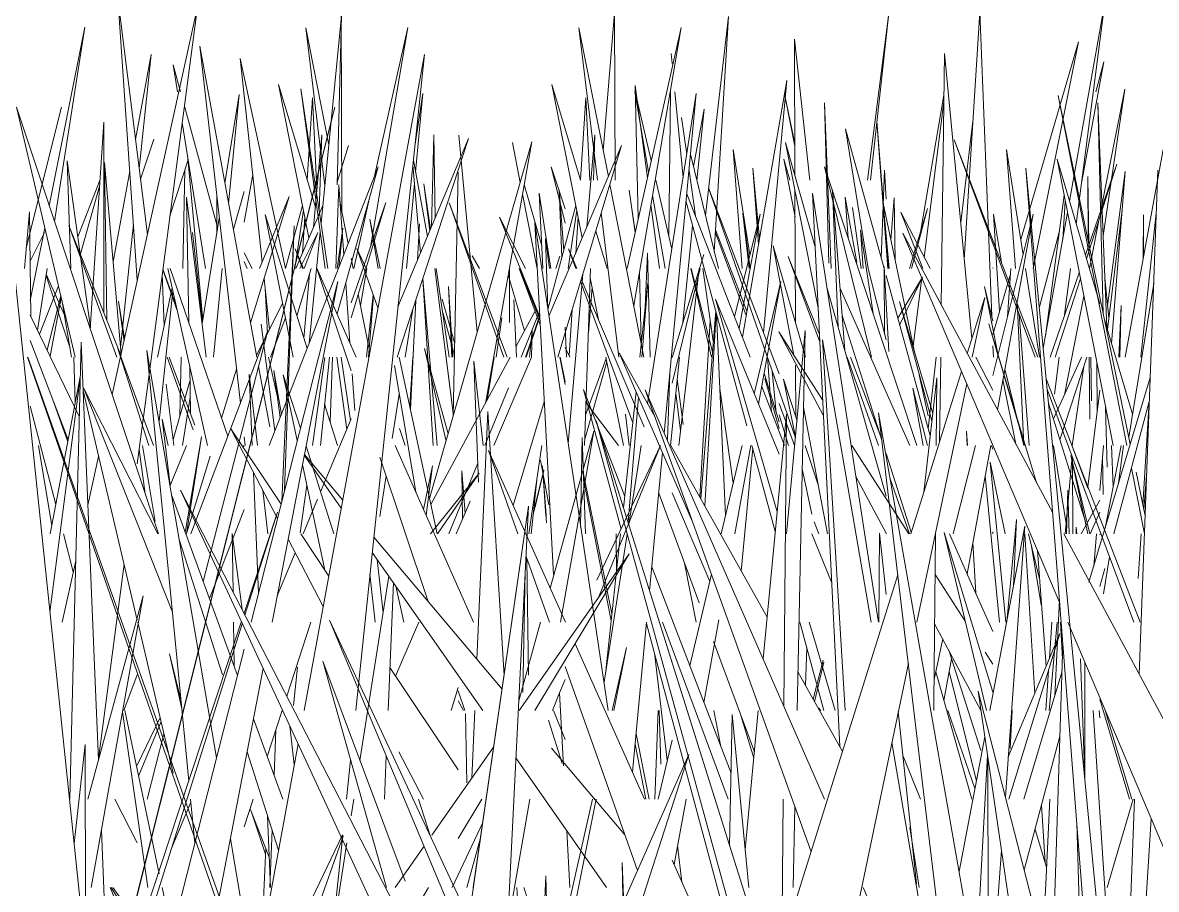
# Model space of a CAD drawing. Header units: millimetres. Extents: x -9575 to 27274, y -4387 to 11354.
# Drawn here: x -6871.56 to -6836.18, y 3088.56 to 3115.61 of the extents above; entities that cross this region are included whole.
import ezdxf

# ---------------------------------------------------------------- set-up
doc = ezdxf.new("R2010")
doc.units = ezdxf.units.MM
doc.layers.add('G-IMPT', color=8, linetype='Continuous', lineweight=9)

# ---------------------------------------------------------------- blocks, each defined once
blk = doc.blocks.new('Grass Array - 25_dwg-439225-North')
at = {"layer": 'G-IMPT'}
for p, q in [((-6867.983, 3107.567), (-6868.596, 3116.393)), ((-6867.666, 3108.995), (-6868.596, 3116.393)), ((-6842.169, 3108.214), (-6841.689, 3115.928)), ((-6841.311, 3106.442), (-6841.689, 3115.928)), ((-6862.247, 3109.345), (-6861.608, 3115.818)), ((-6861.743, 3110.54), (-6861.608, 3115.818)), ((-6850.249, 3109.591), (-6849.534, 3115.8)), ((-6849.972, 3108.455), (-6849.534, 3115.8)), ((-6845.193, 3110.69), (-6844.527, 3115.907)), ((-6845.1, 3110.69), (-6844.527, 3115.907)), ((-6870.732, 3109.894), (-6869.623, 3115.463)), ((-6870.567, 3109.399), (-6869.623, 3115.463)), ((-6847.457, 3110.844), (-6847.473, 3115.093)), ((-6846.99, 3110.69), (-6847.473, 3115.093)), ((-6840.408, 3108.838), (-6838.607, 3115.003)), ((-6840.024, 3107.931), (-6838.607, 3115.003)), ((-6866.73, 3113.449), (-6866.863, 3114.291)), ((-6866.634, 3113.449), (-6866.863, 3114.291)), ((-6849.092, 3105.793), (-6847.705, 3113.798)), ((-6848.438, 3105.925), (-6847.705, 3113.798)), ((-6862.036, 3107.931), (-6862.874, 3113.544)), ((-6862.12, 3107.931), (-6862.874, 3113.544)), ((-6852.022, 3110.936), (-6852.453, 3113.449)), ((-6852.346, 3109.488), (-6852.441, 3113.642)), ((-6852.061, 3110.761), (-6852.441, 3113.642)), ((-6851.94, 3111.3), (-6852.438, 3113.449)), ((-6865.247, 3110.596), (-6864.798, 3113.359)), ((-6865.131, 3109.967), (-6864.798, 3113.359)), ((-6865.503, 3109.299), (-6866.511, 3113)), ((-6850.621, 3111.113), (-6850.293, 3112.908)), ((-6850.514, 3110.677), (-6850.293, 3112.908)), ((-6869.449, 3106.047), (-6869.027, 3112.505)), ((-6869.029, 3106.554), (-6869.027, 3112.505)), ((-6865.857, 3107.931), (-6866.578, 3112.491)), ((-6850.833, 3111.501), (-6850.995, 3112.648)), ((-6844.551, 3107.931), (-6844.9, 3112.518)), ((-6844.535, 3107.931), (-6844.898, 3112.531)), ((-6858.801, 3109.231), (-6858.731, 3112.109)), ((-6858.68, 3109.52), (-6858.731, 3112.109)), ((-6844.672, 3107.931), (-6845.873, 3112.297)), ((-6845.165, 3107.931), (-6845.873, 3112.297)), ((-6867.882, 3110.717), (-6867.467, 3111.974)), ((-6858.925, 3108.934), (-6859.366, 3111.318)), ((-6849.844, 3107.931), (-6850.715, 3111.499)), ((-6870.172, 3111.29), (-6870.059, 3107.931)), ((-6870.172, 3111.29), (-6869.446, 3106.087)), ((-6869.446, 3106.087), (-6870.172, 3111.29)), ((-6869.004, 3111.246), (-6868.932, 3106.314)), ((-6869.004, 3111.246), (-6868.489, 3105.252)), ((-6859.142, 3108.414), (-6859.381, 3111.173)), ((-6850.562, 3109.579), (-6850.762, 3110.995)), ((-6838.389, 3108.356), (-6837.406, 3111.189)), ((-6838.352, 3108.232), (-6837.406, 3111.189)), ((-6851.298, 3108.532), (-6851.799, 3110.69)), ((-6861.79, 3107.931), (-6861.694, 3110.54)), ((-6861.539, 3108.347), (-6861.694, 3110.54)), ((-6858.831, 3109.16), (-6859.039, 3110.579)), ((-6859.039, 3110.579), (-6858.851, 3109.111)), ((-6858.851, 3109.111), (-6859.039, 3110.579)), ((-6852.443, 3109.057), (-6852.632, 3110.378)), ((-6852.438, 3109.078), (-6852.632, 3110.378)), ((-6847.953, 3104.643), (-6850.152, 3110.453)), ((-6847.44, 3102.645), (-6850.152, 3110.453)), ((-6847.439, 3106.253), (-6847.455, 3110.378)), ((-6866.371, 3106.234), (-6866.442, 3110.155)), ((-6865.831, 3105.172), (-6866.442, 3110.155)), ((-6865.502, 3110.201), (-6865.503, 3109.013)), ((-6861.307, 3106.395), (-6860.223, 3109.991)), ((-6861.307, 3106.858), (-6860.223, 3109.991)), ((-6851.688, 3107.931), (-6851.95, 3109.919)), ((-6851.506, 3107.931), (-6851.899, 3110.219)), ((-6845.885, 3110.16), (-6845.796, 3108.884)), ((-6845.885, 3110.16), (-6845.521, 3108.118)), ((-6845.521, 3108.118), (-6845.885, 3110.16)), ((-6871.345, 3109.702), (-6871.508, 3107.931)), ((-6871.345, 3109.702), (-6871.308, 3106.449)), ((-6848.883, 3107.931), (-6849.078, 3109.653)), ((-6848.851, 3107.931), (-6849.078, 3109.653)), ((-6843.465, 3107.931), (-6844.149, 3109.692)), ((-6843.238, 3107.931), (-6844.149, 3109.692)), ((-6837.701, 3106.034), (-6837.238, 3109.76)), ((-6837.57, 3105.594), (-6837.238, 3109.76)), ((-6871.321, 3106.937), (-6870.87, 3109.203)), ((-6868.495, 3105.227), (-6870.122, 3109.273)), ((-6868.626, 3105.172), (-6870.122, 3109.273)), ((-6865.958, 3106.21), (-6865.423, 3109.509)), ((-6859.232, 3108.201), (-6859.179, 3109.323)), ((-6850.954, 3106.251), (-6850.654, 3109.275)), ((-6865.946, 3106.284), (-6866.264, 3109.058)), ((-6862.617, 3105.592), (-6862.274, 3109.075)), ((-6855.12, 3107.931), (-6855.237, 3108.872)), ((-6855.17, 3106.683), (-6855.237, 3108.872)), ((-6860.47, 3106.704), (-6861.128, 3108.563)), ((-6860.835, 3107.931), (-6861.128, 3108.563)), ((-6857.306, 3107.931), (-6857.528, 3108.328)), ((-6854.921, 3107.931), (-6854.79, 3108.314)), ((-6854.919, 3107.931), (-6854.79, 3108.314)), ((-6871.095, 3106.008), (-6870.795, 3107.931)), ((-6865.6, 3105.172), (-6865.33, 3107.931)), ((-6858.7, 3107.931), (-6858.123, 3103.425)), ((-6858.123, 3103.416), (-6858.7, 3107.931)), ((-6858.245, 3105.172), (-6858.65, 3107.931)), ((-6856.361, 3107.931), (-6856.365, 3106.245)), ((-6852.259, 3105.632), (-6852.308, 3107.811)), ((-6850.913, 3103.836), (-6850.441, 3107.931)), ((-6850.062, 3105.172), (-6850.71, 3107.931)), ((-6850.033, 3105.332), (-6850.69, 3107.931)), ((-6850.011, 3105.667), (-6850.33, 3107.931)), ((-6844.523, 3105.348), (-6844.67, 3107.999)), ((-6844.655, 3105.873), (-6844.67, 3107.999)), ((-6840.816, 3106.427), (-6840.713, 3107.931)), ((-6839.493, 3105.172), (-6838.581, 3107.803)), ((-6867.145, 3106.15), (-6867.203, 3107.754)), ((-6861.345, 3105.614), (-6861.477, 3107.481)), ((-6858.75, 3102.413), (-6859.073, 3107.612)), ((-6858.623, 3102.413), (-6859.073, 3107.611)), ((-6843.235, 3102.71), (-6844.613, 3107.717)), ((-6844.245, 3106.379), (-6843.475, 3107.664)), ((-6844.187, 3106.167), (-6843.475, 3107.664)), ((-6841.275, 3105.873), (-6840.726, 3107.752)), ((-6839.33, 3105.172), (-6838.546, 3107.625)), ((-6867.351, 3105.172), (-6866.896, 3107.331)), ((-6867.304, 3103.17), (-6866.874, 3107.232)), ((-6858.162, 3105.172), (-6858.266, 3107.377)), ((-6858.132, 3105.172), (-6858.266, 3107.377)), ((-6841.542, 3107.369), (-6841.103, 3105.172)), ((-6841.542, 3107.369), (-6841.275, 3106.295)), ((-6870.031, 3105.172), (-6870.341, 3106.961)), ((-6868.571, 3106.913), (-6868.397, 3105.67)), ((-6868.571, 3106.913), (-6868.378, 3105.759)), ((-6868.378, 3105.759), (-6868.571, 3106.913)), ((-6859.453, 3103.534), (-6859.292, 3106.94)), ((-6840.309, 3102.418), (-6840.515, 3106.902)), ((-6859.619, 3105.172), (-6859.382, 3106.662)), ((-6856.778, 3105.172), (-6856.608, 3106.396)), ((-6855.866, 3105.172), (-6855.428, 3106.45)), ((-6855.845, 3105.172), (-6855.421, 3106.433)), ((-6849.628, 3100.219), (-6849.905, 3106.507)), ((-6854.629, 3106.105), (-6854.582, 3105.172)), ((-6850.429, 3100.81), (-6850.101, 3106.306)), ((-6841.261, 3105.172), (-6841.275, 3105.522)), ((-6869.966, 3105.172), (-6869.918, 3103.743)), ((-6861.965, 3103.16), (-6861.891, 3105.172)), ((-6861.445, 3102.91), (-6861.749, 3105.172)), ((-6861.328, 3103.191), (-6861.624, 3105.172)), ((-6859.478, 3103.653), (-6859.384, 3105.172)), ((-6857.061, 3103.825), (-6856.848, 3105.172)), ((-6851.336, 3102.413), (-6851.062, 3105.172)), ((-6843.295, 3102.927), (-6843.046, 3105.172)), ((-6841.275, 3104.137), (-6841.81, 3105.172)), ((-6839.384, 3103.238), (-6838.513, 3105.172)), ((-6839.183, 3102.589), (-6838.341, 3105.172)), ((-6866.32, 3103.413), (-6866.347, 3104.898)), ((-6861.196, 3103.506), (-6861.277, 3104.651)), ((-6847.953, 3103.15), (-6848.416, 3104.667)), ((-6847.427, 3103.297), (-6847.433, 3104.916)), ((-6840.902, 3104.799), (-6840.307, 3102.413)), ((-6867.078, 3104.323), (-6866.838, 3102.413)), ((-6851.129, 3104.493), (-6850.949, 3103.07)), ((-6847.953, 3102.943), (-6848.399, 3104.497)), ((-6847.817, 3104.477), (-6847.436, 3102.68)), ((-6847.817, 3104.477), (-6847.39, 3103.185)), ((-6840.963, 3104.468), (-6840.561, 3102.455)), ((-6866.574, 3102.413), (-6866.33, 3103.919)), ((-6860.025, 3102.627), (-6859.804, 3104.01)), ((-6851.023, 3102.881), (-6851.175, 3104.036)), ((-6849.386, 3101.237), (-6849.803, 3104.193)), ((-6838.311, 3101.121), (-6837.937, 3104.133)), ((-6850.913, 3103.836), (-6851.077, 3102.413)), ((-6859.618, 3102.413), (-6859.799, 3102.937)), ((-6870.65, 3099.902), (-6871.07, 3102.413)), ((-6867.924, 3102.281), (-6867.732, 3100.9)), ((-6867.818, 3102.413), (-6867.421, 3100.04)), ((-6867.421, 3100.04), (-6867.818, 3102.413)), ((-6849.13, 3098.491), (-6848.773, 3102.327)), ((-6847.134, 3102.413), (-6846.726, 3101.18)), ((-6841.275, 3102.293), (-6841.321, 3102.413)), ((-6837.937, 3101.005), (-6837.824, 3102.413)), ((-6855.339, 3101.771), (-6855.231, 3100.201)), ((-6855.337, 3101.764), (-6855.225, 3100.225)), ((-6855.208, 3099.998), (-6855.337, 3101.764)), ((-6840.878, 3096.895), (-6841.359, 3101.893)), ((-6840.896, 3099.654), (-6841.359, 3101.893)), ((-6860.411, 3100.199), (-6860.211, 3101.459)), ((-6855.622, 3100.258), (-6855.291, 3101.634)), ((-6855.615, 3100.322), (-6855.293, 3101.641)), ((-6847.226, 3101.687), (-6846.925, 3100.265)), ((-6841.279, 3099.654), (-6841.275, 3099.714)), ((-6839.82, 3098.253), (-6840.162, 3099.654)), ((-6838.126, 3098.632), (-6838.045, 3099.654)), ((-6837.937, 3099.625), (-6837.929, 3099.654)), ((-6839.773, 3097.433), (-6840.083, 3099.328))]:
    blk.add_line(p, q, dxfattribs=at)
blk = doc.blocks.new('Grass Array - 25_dwg-V17-North')
at = {"layer": 'G-IMPT'}
for p, q in [((-6844.761, 3110.69), (-6844.9, 3112.518)), ((-6844.753, 3110.69), (-6844.898, 3112.531)), ((-6852.443, 3109.057), (-6852.632, 3110.378)), ((-6852.438, 3109.078), (-6852.632, 3110.378)), ((-6854.921, 3107.931), (-6854.79, 3108.314)), ((-6854.919, 3107.931), (-6854.79, 3108.314)), ((-6855.828, 3105.284), (-6855.428, 3106.45)), ((-6855.815, 3105.261), (-6855.421, 3106.433)), ((-6855.57, 3100.506), (-6855.293, 3101.641)), ((-6855.565, 3100.493), (-6855.291, 3101.634))]:
    blk.add_line(p, q, dxfattribs=at)
blk = doc.blocks.new('Grass Array - Grass Array-440235-North')
for name in ['Grass Array - 25_dwg-439225-North', 'Grass Array - 25_dwg-V17-North']:
    blk.add_blockref(name, (0, 0))
blk = doc.blocks.new('Grass Array - 25_dwg-V27-North')
at = {"layer": 'G-IMPT'}
for p, q in [((-6863.085, 3107.931), (-6861.934, 3112.517)), ((-6863.084, 3107.931), (-6861.934, 3112.517)), ((-6866.736, 3106.623), (-6867.185, 3107.891)), ((-6866.77, 3106.773), (-6867.181, 3107.917))]:
    blk.add_line(p, q, dxfattribs=at)
blk = doc.blocks.new('Grass Array - 25_dwg-V31-North')
at = {"layer": 'G-IMPT'}
for p, q in [((-6863.085, 3107.931), (-6861.821, 3112.965)), ((-6863.084, 3107.931), (-6861.821, 3112.965)), ((-6866.736, 3106.623), (-6867.185, 3107.891)), ((-6866.77, 3106.773), (-6867.181, 3107.917)), ((-6865.554, 3098.088), (-6865.163, 3099.648)), ((-6865.162, 3099.646), (-6865.551, 3098.097))]:
    blk.add_line(p, q, dxfattribs=at)
blk = doc.blocks.new('Grass Array - 25_dwg-V32-North')
at = {"layer": 'G-IMPT'}
for p, q in [((-6841.1, 3105.172), (-6841.407, 3106.208)), ((-6841.095, 3105.172), (-6841.407, 3106.208)), ((-6840.283, 3102.413), (-6840.936, 3104.617)), ((-6840.265, 3102.413), (-6840.933, 3104.632))]:
    blk.add_line(p, q, dxfattribs=at)
blk = doc.blocks.new('Grass Array - 25_dwg-V35-North')
at = {"layer": 'G-IMPT'}
for p, q in [((-6863.085, 3107.931), (-6861.821, 3112.965)), ((-6863.084, 3107.931), (-6861.821, 3112.965)), ((-6866.736, 3106.623), (-6867.185, 3107.891)), ((-6866.77, 3106.773), (-6867.181, 3107.917)), ((-6865.554, 3098.088), (-6865.163, 3099.648)), ((-6865.162, 3099.646), (-6865.551, 3098.097))]:
    blk.add_line(p, q, dxfattribs=at)
blk = doc.blocks.new('Grass Array - 25_dwg-V36-North')
at = {"layer": 'G-IMPT'}
for p, q in [((-6841.1, 3105.172), (-6841.407, 3106.208)), ((-6841.095, 3105.172), (-6841.407, 3106.208)), ((-6840.283, 3102.413), (-6840.936, 3104.617)), ((-6840.265, 3102.413), (-6840.933, 3104.632))]:
    blk.add_line(p, q, dxfattribs=at)
blk = doc.blocks.new('Grass Array - Grass Array-440908-North')
for name in ['Grass Array - 25_dwg-V27-North', 'Grass Array - 25_dwg-V31-North', 'Grass Array - 25_dwg-V35-North', 'Grass Array - 25_dwg-V35-North', 'Grass Array - 25_dwg-V32-North', 'Grass Array - 25_dwg-V36-North', 'Grass Array - 25_dwg-V36-North']:
    blk.add_blockref(name, (0, 0))
blk = doc.blocks.new('Grass Array - 25_dwg-V18-North')
at = {"layer": 'G-IMPT'}
for p in [(-6133.946, 3108.58), (-6133.945, 3108.579)]:
    blk.add_line(p, (-6132.845, 3112.965), dxfattribs=at)
blk = doc.blocks.new('Grass Array - 25_dwg-V41-North')
at = {"layer": 'G-IMPT'}
for p, q in [((-6861.595, 3109.716), (-6861.615, 3115.91)), ((-6862.005, 3111.796), (-6862.726, 3115.448)), ((-6862.131, 3110.516), (-6862.726, 3115.448)), ((-6860.704, 3108.6), (-6859.539, 3115.453)), ((-6860.588, 3110.777), (-6859.539, 3115.453)), ((-6868.038, 3111.957), (-6867.551, 3114.615)), ((-6867.924, 3111.051), (-6867.551, 3114.615)), ((-6851.291, 3114.333), (-6851.321, 3114.644)), ((-6838.501, 3110.645), (-6837.815, 3114.378)), ((-6838.06, 3113.449), (-6837.815, 3114.378)), ((-6851.391, 3108.933), (-6851.336, 3113.449)), ((-6850.947, 3110.776), (-6851.205, 3113.449)), ((-6837.904, 3109.754), (-6837.156, 3113.531)), ((-6837.834, 3108.952), (-6837.156, 3113.531)), ((-6862.681, 3110.699), (-6862.517, 3113.255)), ((-6862.374, 3110.418), (-6862.517, 3113.255)), ((-6859.314, 3111.819), (-6859.067, 3113.397)), ((-6859.297, 3110.944), (-6859.067, 3113.397)), ((-6847.46, 3111.754), (-6847.77, 3113.33)), ((-6847.77, 3113.33), (-6847.461, 3111.832)), ((-6843.539, 3109.067), (-6842.807, 3113.341)), ((-6843.417, 3108.276), (-6842.81, 3113.135)), ((-6870.955, 3110.561), (-6870.352, 3112.965)), ((-6870.955, 3110.561), (-6870.352, 3112.965)), ((-6841.9, 3112.535), (-6842.28, 3109.365)), ((-6862.478, 3109.228), (-6862.227, 3112.102)), ((-6862.306, 3109.742), (-6862.227, 3112.102)), ((-6861.741, 3110.623), (-6861.394, 3111.773)), ((-6866.963, 3109.576), (-6866.394, 3111.323)), ((-6865.938, 3106.331), (-6866.418, 3111.478)), ((-6849.387, 3111.645), (-6848.862, 3108.359)), ((-6849.387, 3111.645), (-6849.099, 3107.931)), ((-6849.099, 3107.931), (-6849.387, 3111.645)), ((-6868.737, 3108.14), (-6868.219, 3110.967)), ((-6866.561, 3107.931), (-6866.498, 3111.002)), ((-6848.561, 3108.858), (-6848.774, 3111.062)), ((-6848.59, 3108.694), (-6848.774, 3111.062)), ((-6869.842, 3108.926), (-6869.144, 3110.709)), ((-6864.645, 3109.376), (-6864.38, 3110.872)), ((-6869.762, 3108.353), (-6869.158, 3110.505)), ((-6864.982, 3109.157), (-6864.645, 3110.332)), ((-6859.58, 3107.931), (-6859.33, 3110.587)), ((-6854.812, 3110.385), (-6854.727, 3108.284)), ((-6854.812, 3110.385), (-6854.669, 3108.499)), ((-6861.396, 3108.711), (-6861.659, 3110.04)), ((-6861.226, 3107.931), (-6860.731, 3110.138)), ((-6839.637, 3105.821), (-6839.055, 3110.227)), ((-6839.099, 3108.838), (-6839.017, 3110.031)), ((-6863.352, 3107.931), (-6862.824, 3109.9)), ((-6863.065, 3107.931), (-6862.795, 3109.755)), ((-6862.192, 3109.899), (-6863.03, 3107.931)), ((-6862.828, 3108.406), (-6862.754, 3109.551)), ((-6849.343, 3106.439), (-6848.545, 3109.625)), ((-6849.199, 3106.067), (-6848.545, 3109.625)), ((-6843.879, 3107.931), (-6843.319, 3109.803)), ((-6843.819, 3107.931), (-6843.319, 3109.803)), ((-6841.066, 3106.588), (-6841.261, 3109.633)), ((-6841.012, 3108.128), (-6841.261, 3109.633)), ((-6868.508, 3105.47), (-6868.105, 3109.321)), ((-6838.264, 3107.936), (-6837.967, 3109.434)), ((-6871.321, 3108.162), (-6870.877, 3109.053)), ((-6839.827, 3106.741), (-6839.202, 3109.114)), ((-6862.793, 3107.931), (-6863.057, 3108.552)), ((-6862.827, 3107.931), (-6863.057, 3108.552)), ((-6864.398, 3107.931), (-6864.645, 3108.423)), ((-6864.557, 3107.931), (-6864.645, 3108.15)), ((-6861.242, 3107.931), (-6861.307, 3108.259)), ((-6862.998, 3106.458), (-6862.554, 3107.931)), ((-6861.014, 3106.775), (-6860.818, 3107.931)), ((-6862.78, 3105.762), (-6862.606, 3107.757)), ((-6843.762, 3105.514), (-6843.496, 3107.638)), ((-6837.657, 3106.383), (-6837.782, 3107.638)), ((-6871.034, 3105.882), (-6870.443, 3107.391)), ((-6870.8, 3105.397), (-6870.371, 3107.085)), ((-6863.92, 3105.898), (-6863.996, 3107.323)), ((-6860.726, 3105.311), (-6861.085, 3107.132)), ((-6860.615, 3107.112), (-6860.826, 3105.172)), ((-6860.607, 3107.09), (-6860.767, 3105.172)), ((-6870.706, 3105.202), (-6870.355, 3107.02)), ((-6858.078, 3105.628), (-6858.469, 3106.974)), ((-6839.046, 3103.989), (-6838.436, 3107.066)), ((-6855.737, 3105.172), (-6855.662, 3105.995)), ((-6855.68, 3105.172), (-6855.662, 3105.995)), ((-6866.655, 3103.315), (-6866.617, 3105.172)), ((-6848.182, 3103.448), (-6848.316, 3105.167)), ((-6838.035, 3105.012), (-6838.021, 3103.458)), ((-6848.038, 3103.429), (-6848.163, 3104.728)), ((-6838.802, 3102.413), (-6838.437, 3104.879)), ((-6866.861, 3102.596), (-6866.339, 3104.42)), ((-6837.837, 3100.878), (-6837.852, 3102.067))]:
    blk.add_line(p, q, dxfattribs=at)
blk = doc.blocks.new('Grass Array - 25_dwg-V42-North')
at = {"layer": 'G-IMPT'}
for p, q in [((-6838.886, 3110.034), (-6837.78, 3116.238)), ((-6838.673, 3109.315), (-6837.78, 3116.238)), ((-6862.623, 3108.888), (-6863.575, 3113.681)), ((-6862.424, 3109.843), (-6863.575, 3113.681)), ((-6846.402, 3108.097), (-6846.528, 3113.106)), ((-6846.324, 3107.931), (-6846.528, 3113.106)), ((-6856.032, 3110.621), (-6856.276, 3111.863)), ((-6847.452, 3109.545), (-6847.803, 3111.341)), ((-6847.61, 3110.69), (-6847.803, 3111.341)), ((-6837.153, 3105.172), (-6835.962, 3111.647)), ((-6854.629, 3109.353), (-6855.062, 3111.105)), ((-6854.629, 3109.799), (-6855.062, 3111.105)), ((-6844.759, 3108.247), (-6844.656, 3111.004)), ((-6844.613, 3110.102), (-6844.656, 3111.004)), ((-6838.3, 3108.783), (-6838.316, 3110.805)), ((-6838.28, 3108.686), (-6838.316, 3110.805)), ((-6837.695, 3106.767), (-6837.146, 3110.964)), ((-6837.243, 3109.76), (-6837.146, 3110.964)), ((-6855.36, 3108.637), (-6855.906, 3110.559)), ((-6855.326, 3107.931), (-6855.442, 3110.285)), ((-6855.079, 3107.931), (-6855.442, 3110.285)), ((-6855.505, 3107.931), (-6855.96, 3110.252)), ((-6844.706, 3109.974), (-6844.512, 3107.931)), ((-6844.706, 3109.974), (-6843.712, 3105.28)), ((-6843.712, 3105.28), (-6844.706, 3109.974)), ((-6844.461, 3108.818), (-6844.361, 3110.134)), ((-6844.324, 3108.171), (-6844.361, 3110.134)), ((-6839.703, 3105.449), (-6838.948, 3109.683)), ((-6836.659, 3105.172), (-6836.176, 3109.658)), ((-6836.588, 3108.241), (-6836.579, 3109.607)), ((-6836.577, 3108.301), (-6836.579, 3109.607)), ((-6848.975, 3106.469), (-6849.937, 3109.052)), ((-6848.953, 3106.598), (-6849.932, 3109.137)), ((-6855.405, 3106.181), (-6856.059, 3107.931)), ((-6855.414, 3106.344), (-6856.049, 3107.931)), ((-6841.266, 3107.931), (-6841.275, 3107.952)), ((-6839.038, 3106.485), (-6838.851, 3107.931)), ((-6870.085, 3105.48), (-6870.83, 3107.71)), ((-6870.258, 3106.479), (-6870.823, 3107.756)), ((-6856.405, 3107.74), (-6855.893, 3105.993)), ((-6855.893, 3105.993), (-6856.405, 3107.74)), ((-6837.273, 3106.781), (-6837.351, 3105.172)), ((-6837.273, 3106.781), (-6837.318, 3105.172)), ((-6858.086, 3105.22), (-6858.449, 3106.561)), ((-6839.357, 3104.011), (-6839.207, 3105.172)), ((-6838.256, 3103.234), (-6838.272, 3105.172)), ((-6838.197, 3103.804), (-6838.22, 3105.172)), ((-6843.573, 3104.62), (-6843.302, 3103.341)), ((-6843.302, 3103.341), (-6843.573, 3104.62)), ((-6847.465, 3102.413), (-6847.953, 3103.725)), ((-6847.659, 3102.413), (-6847.953, 3103.365)), ((-6838.316, 3101.076), (-6838.805, 3102.391)), ((-6855.402, 3101.95), (-6855.139, 3100.56))]:
    blk.add_line(p, q, dxfattribs=at)
blk = doc.blocks.new('Grass Array - Grass Array-V47-North')
for name, p in [('Grass Array - 25_dwg-V41-North', (0, 0)), ('Grass Array - 25_dwg-V42-North', (0, 0)), ('Grass Array - 25_dwg-V18-North', (-737.506, 0)), ('Grass Array - 25_dwg-V18-North', (-737.506, 0)), ('Grass Array - 25_dwg-V18-North', (-737.506, 0))]:
    blk.add_blockref(name, p)
blk = doc.blocks.new('Grass Array - 25_dwg-V48-North')
at = {"layer": 'G-IMPT'}
for p, q in [((-6868.765, 3103.998), (-6866.103, 3116.099)), ((-6867.709, 3103.915), (-6866.103, 3116.099)), ((-6853.438, 3111.608), (-6853.085, 3115.91)), ((-6853.068, 3110.69), (-6853.085, 3115.91)), ((-6853.279, 3110.8), (-6854.196, 3115.448)), ((-6853.622, 3110.69), (-6854.196, 3115.448)), ((-6852.695, 3107.931), (-6851.009, 3115.453)), ((-6852.484, 3106.775), (-6851.009, 3115.453)), ((-6864.765, 3103.734), (-6866.033, 3114.87)), ((-6864.248, 3105.172), (-6866.033, 3114.87)), ((-6862.773, 3094.136), (-6859.021, 3114.615)), ((-6860.257, 3102.809), (-6859.021, 3114.615)), ((-6842.887, 3106.794), (-6842.791, 3114.644)), ((-6841.931, 3105.753), (-6842.791, 3114.644)), ((-6864.084, 3108.139), (-6864.771, 3114.484)), ((-6863.352, 3107.931), (-6864.771, 3114.484)), ((-6854.151, 3110.699), (-6853.987, 3113.255)), ((-6853.858, 3110.69), (-6853.987, 3113.255)), ((-6852.053, 3103.709), (-6850.537, 3113.397)), ((-6851.533, 3102.792), (-6850.537, 3113.397)), ((-6837.092, 3102.413), (-6839.24, 3113.33)), ((-6839.24, 3113.33), (-6836.99, 3102.451)), ((-6869.92, 3105.172), (-6871.757, 3112.967)), ((-6867.953, 3101.565), (-6871.757, 3112.967)), ((-6869.261, 3083.316), (-6861.821, 3112.965)), ((-6864.745, 3101.309), (-6861.821, 3112.965)), ((-6857.372, 3105.944), (-6857.946, 3112.095)), ((-6853.948, 3109.228), (-6853.697, 3112.102)), ((-6853.745, 3110.69), (-6853.697, 3112.102)), ((-6859.868, 3105.172), (-6857.645, 3111.995)), ((-6859.846, 3106.733), (-6857.645, 3111.995)), ((-6858.857, 3100.76), (-6855.671, 3111.883)), ((-6857.117, 3103.722), (-6855.671, 3111.883)), ((-6852.864, 3111.773), (-6855.134, 3106.443)), ((-6854.856, 3105.172), (-6852.864, 3111.773)), ((-6840.857, 3111.645), (-6840.332, 3108.359)), ((-6840.857, 3111.645), (-6840.569, 3107.931)), ((-6840.569, 3107.931), (-6840.857, 3111.645)), ((-6865.579, 3048.02), (-6872.15, 3111.006)), ((-6863.861, 3102.413), (-6860.459, 3111.106)), ((-6861.747, 3106.522), (-6860.459, 3111.106)), ((-6839.183, 3100.053), (-6840.244, 3111.062)), ((-6835.343, 3048), (-6840.244, 3111.062)), ((-6858.125, 3103.315), (-6857.969, 3110.937)), ((-6852.168, 3105.172), (-6853.231, 3110.558)), ((-6846.282, 3110.385), (-6846.109, 3106.094)), ((-6846.282, 3110.385), (-6845.903, 3105.371)), ((-6864.444, 3106.238), (-6863.241, 3110.185)), ((-6864.17, 3107.931), (-6863.241, 3110.185)), ((-6863.12, 3105.172), (-6863.986, 3109.615)), ((-6862.678, 3105.436), (-6863.986, 3109.615)), ((-6855.165, 3106.65), (-6854.294, 3109.9)), ((-6854.535, 3107.931), (-6854.265, 3109.755)), ((-6854.298, 3108.406), (-6854.224, 3109.551)), ((-6852.957, 3105.172), (-6853.499, 3109.669)), ((-6845.654, 3109.842), (-6845.388, 3107.931)), ((-6841.275, 3104.596), (-6840.015, 3109.625)), ((-6841.136, 3103.527), (-6840.015, 3109.625)), ((-6863.081, 3109.262), (-6863.476, 3100.655)), ((-6863.081, 3109.262), (-6863.385, 3101.013)), ((-6863.385, 3101.013), (-6863.081, 3109.262)), ((-6861.742, 3107.931), (-6861.564, 3109.195)), ((-6861.693, 3107.953), (-6861.564, 3109.195)), ((-6860.397, 3107.931), (-6860.729, 3109.472)), ((-6860.468, 3107.931), (-6860.729, 3109.472)), ((-6855.418, 3106.426), (-6856.674, 3109.533)), ((-6855.868, 3107.931), (-6856.674, 3109.533)), ((-6854.195, 3100.212), (-6855.574, 3109.365)), ((-6854.992, 3098.379), (-6855.574, 3109.365)), ((-6862.907, 3107.931), (-6862.347, 3109.053)), ((-6862.774, 3107.931), (-6862.347, 3109.053)), ((-6845.323, 3107.931), (-6845.414, 3109.144)), ((-6845.015, 3106.531), (-6845.414, 3109.144)), ((-6854.263, 3107.931), (-6854.527, 3108.552)), ((-6854.297, 3107.931), (-6854.527, 3108.552)), ((-6852.126, 3106.726), (-6852.057, 3108.416)), ((-6851.973, 3105.172), (-6852.057, 3108.416)), ((-6851.291, 3105.156), (-6850.302, 3108.374)), ((-6866.736, 3106.623), (-6867.185, 3107.891)), ((-6866.77, 3106.773), (-6867.181, 3107.917)), ((-6865.787, 3102.413), (-6867.031, 3107.931)), ((-6865.156, 3102.705), (-6866.956, 3107.931)), ((-6854.021, 3102.413), (-6853.837, 3107.931)), ((-6851.291, 3104.357), (-6850.411, 3107.931)), ((-6845.173, 3107.931), (-6844.613, 3105.704)), ((-6840.264, 3107.931), (-6839.823, 3105.172)), ((-6864.433, 3096.895), (-6861.727, 3107.531)), ((-6863.856, 3106.028), (-6864.027, 3107.608)), ((-6863.735, 3097.106), (-6861.727, 3107.531)), ((-6854.536, 3102.477), (-6854.076, 3107.757)), ((-6852.519, 3103.121), (-6854.147, 3107.523)), ((-6852.166, 3102.992), (-6854.123, 3107.601)), ((-6852.044, 3107.485), (-6852.296, 3105.172)), ((-6852.044, 3107.485), (-6852.236, 3105.172)), ((-6848.725, 3104.018), (-6847.892, 3107.524)), ((-6848.594, 3103.698), (-6847.892, 3107.524)), ((-6836.258, 3107.468), (-6837.036, 3102.67)), ((-6853.903, 3105.93), (-6853.787, 3107.35)), ((-6864.257, 3105.222), (-6863.447, 3106.847)), ((-6856.23, 3106.958), (-6856.147, 3105.172)), ((-6848.011, 3100.345), (-6849.939, 3106.974)), ((-6847.953, 3102.138), (-6849.939, 3106.974)), ((-6842.078, 3105.284), (-6841.532, 3107.028)), ((-6841.919, 3105.172), (-6841.532, 3107.028)), ((-6869.794, 3103.312), (-6871.321, 3106.478)), ((-6863.824, 3105.172), (-6863.359, 3106.394)), ((-6856.162, 3105.493), (-6855.522, 3106.682)), ((-6856.004, 3105.172), (-6855.455, 3106.516)), ((-6854.502, 3105.218), (-6854.411, 3106.648)), ((-6850.391, 3100.742), (-6849.929, 3106.598)), ((-6850.273, 3100.531), (-6849.916, 3106.551)), ((-6840.459, 3106.507), (-6840.142, 3102.413)), ((-6840.142, 3102.413), (-6840.459, 3106.507)), ((-6863.685, 3102.864), (-6864.119, 3106.201)), ((-6870.138, 3102.59), (-6871.321, 3105.682)), ((-6866.314, 3099.654), (-6863.906, 3105.999)), ((-6865.925, 3098.163), (-6863.906, 3105.999)), ((-6847.715, 3099.654), (-6847.132, 3105.995)), ((-6847.391, 3094.136), (-6847.132, 3105.995)), ((-6845.883, 3094.136), (-6846.596, 3105.711)), ((-6845.078, 3096.895), (-6846.596, 3105.711)), ((-6869.736, 3105.631), (-6870.09, 3091.377)), ((-6869.736, 3105.631), (-6869.306, 3095.288)), ((-6867.481, 3102.413), (-6868.589, 3105.44)), ((-6867.619, 3102.413), (-6868.589, 3105.44)), ((-6865.51, 3092.661), (-6867.68, 3105.37)), ((-6866.699, 3095.268), (-6867.68, 3105.37)), ((-6858.279, 3102.778), (-6859.016, 3105.433)), ((-6858.346, 3102.544), (-6859.016, 3105.433)), ((-6854.479, 3105.172), (-6854.629, 3105.47)), ((-6868.329, 3096.31), (-6871.411, 3105.172)), ((-6856.708, 3063.788), (-6871.399, 3105.172)), ((-6866.242, 3102.901), (-6867.045, 3105.172)), ((-6866.182, 3103.048), (-6866.987, 3105.172)), ((-6863.605, 3103.917), (-6863.888, 3105.172)), ((-6862.517, 3102.413), (-6862.132, 3105.152)), ((-6862.268, 3102.413), (-6861.981, 3105.172)), ((-6858.619, 3099.654), (-6859.805, 3105.172)), ((-6858.816, 3100.57), (-6856.34, 3105.164)), ((-6857.473, 3105.047), (-6857.336, 3101.271)), ((-6857.473, 3105.047), (-6857.189, 3102.413)), ((-6857.189, 3102.413), (-6857.473, 3105.047)), ((-6855.675, 3105.172), (-6856.85, 3102.413)), ((-6854.629, 3104.319), (-6854.795, 3105.172)), ((-6854.629, 3104.4), (-6854.785, 3105.172)), ((-6854.014, 3102.604), (-6853.323, 3105.016)), ((-6853.989, 3103.357), (-6853.346, 3105.13)), ((-6842.94, 3102.534), (-6842.907, 3105.172)), ((-6865.35, 3103.268), (-6864.886, 3104.791)), ((-6864.229, 3102.413), (-6864.486, 3104.641)), ((-6864.394, 3102.413), (-6864.486, 3104.641)), ((-6863.846, 3102.989), (-6864.194, 3104.88)), ((-6863.521, 3103.283), (-6863.716, 3104.755)), ((-6863.483, 3103.379), (-6863.716, 3104.755)), ((-6862.989, 3102.569), (-6863.424, 3104.613)), ((-6862.893, 3102.948), (-6863.424, 3104.613)), ((-6859.289, 3100.963), (-6859.955, 3104.902)), ((-6851.43, 3102.595), (-6851.357, 3104.662)), ((-6843.842, 3099.654), (-6842.256, 3104.715)), ((-6870.71, 3097.205), (-6869.764, 3104.507)), ((-6870.697, 3099.654), (-6869.763, 3104.555)), ((-6843.647, 3096.895), (-6842.094, 3104.334)), ((-6843.433, 3100.959), (-6843.031, 3104.519)), ((-6843.048, 3102.413), (-6843.031, 3104.519)), ((-6838.281, 3098.141), (-6836.367, 3104.532)), ((-6867.983, 3096.957), (-6869.674, 3104.128)), ((-6866.888, 3097.211), (-6869.647, 3104.187)), ((-6867.34, 3099.654), (-6869.647, 3104.187)), ((-6867.709, 3103.915), (-6867.983, 3101.833)), ((-6857.13, 3102.413), (-6856.398, 3104.206)), ((-6852.414, 3104.082), (-6852.808, 3100.468)), ((-6852.341, 3103.914), (-6852.666, 3100.016)), ((-6870.524, 3100.565), (-6871.321, 3103.642)), ((-6870.151, 3102.521), (-6870.616, 3103.839)), ((-6861.732, 3102.413), (-6862.134, 3103.699)), ((-6856.254, 3100.539), (-6855.278, 3103.774)), ((-6837.498, 3099.654), (-6836.395, 3103.786)), ((-6836.396, 3103.773), (-6836.598, 3100.553)), ((-6866.957, 3101.168), (-6867.203, 3103.233)), ((-6867.015, 3102.413), (-6867.203, 3103.233)), ((-6862.26, 3100.963), (-6861.307, 3103.24)), ((-6857.38, 3095.734), (-6857.042, 3103.474)), ((-6856.536, 3095.229), (-6857.042, 3103.474)), ((-6853.662, 3103.185), (-6848.905, 3085.859)), ((-6853.662, 3103.185), (-6850.54, 3093.25)), ((-6846.845, 3081.494), (-6853.662, 3103.185)), ((-6852.743, 3103.392), (-6852.625, 3102.413)), ((-6847.723, 3103.386), (-6848.446, 3095.75)), ((-6847.723, 3103.386), (-6847.798, 3094.271)), ((-6847.798, 3094.271), (-6847.723, 3103.386)), ((-6863.609, 3100.131), (-6865.067, 3102.931)), ((-6863.496, 3100.575), (-6865.067, 3102.931)), ((-6855.097, 3097.959), (-6853.735, 3102.855)), ((-6854.195, 3100.212), (-6853.735, 3102.855)), ((-6866.486, 3099.695), (-6865.976, 3102.684)), ((-6866.444, 3099.654), (-6865.976, 3102.684)), ((-6864.615, 3102.413), (-6864.645, 3102.68)), ((-6860.257, 3102.809), (-6861.164, 3094.136)), ((-6854.145, 3099.879), (-6854.099, 3102.659)), ((-6853.991, 3099.654), (-6854.099, 3102.659)), ((-6866.961, 3101.158), (-6866.444, 3102.413)), ((-6864.645, 3102.382), (-6864.667, 3102.413)), ((-6861.843, 3099.654), (-6862.716, 3102.394)), ((-6856.1, 3099.654), (-6857.022, 3102.252)), ((-6854.62, 3096.895), (-6857.022, 3102.252)), ((-6855.76, 3099.654), (-6855.351, 3102.413)), ((-6853.634, 3098.209), (-6851.652, 3102.413)), ((-6853.587, 3097.663), (-6851.648, 3102.413)), ((-6852.363, 3101.728), (-6852.256, 3102.413)), ((-6851.994, 3097.879), (-6851.589, 3102.189)), ((-6849.762, 3099.654), (-6849.106, 3102.413)), ((-6849.335, 3099.654), (-6848.829, 3102.413)), ((-6842.513, 3099.654), (-6841.822, 3102.413)), ((-6842.078, 3098.404), (-6841.341, 3102.413)), ((-6839.382, 3102.413), (-6838.993, 3099.974)), ((-6837.776, 3099.827), (-6837.273, 3102.413)), ((-6837.356, 3101.23), (-6837.199, 3102.413)), ((-6869.525, 3100.546), (-6869.189, 3102.072)), ((-6866.437, 3099.7), (-6865.712, 3102.081)), ((-6862.129, 3098.524), (-6862.828, 3101.813)), ((-6859.047, 3100.417), (-6858.765, 3101.779)), ((-6858.966, 3100.233), (-6858.765, 3101.779)), ((-6858.257, 3099.654), (-6857.357, 3101.856)), ((-6838.84, 3102.099), (-6838.311, 3099.654)), ((-6838.84, 3102.099), (-6838.253, 3099.654)), ((-6867.953, 3101.565), (-6867.316, 3099.654)), ((-6864.203, 3097.8), (-6864.359, 3101.57)), ((-6858.829, 3099.654), (-6857.312, 3101.552)), ((-6858.607, 3099.654), (-6857.312, 3101.552)), ((-6857.83, 3100.11), (-6857.854, 3101.619)), ((-6857.753, 3100.292), (-6857.854, 3101.619)), ((-6853.169, 3097.155), (-6854.05, 3101.528)), ((-6852.363, 3101.728), (-6852.643, 3099.943)), ((-6841.516, 3101.46), (-6841.074, 3096.895)), ((-6836.55, 3099.654), (-6836.952, 3101.7)), ((-6836.528, 3100.217), (-6836.809, 3101.573)), ((-6864.745, 3101.309), (-6869.26, 3083.309)), ((-6862.9, 3099.682), (-6862.691, 3101.17)), ((-6855.684, 3099.654), (-6855.51, 3101.341)), ((-6853.193, 3096.934), (-6854.052, 3101.355)), ((-6864.854, 3095.237), (-6866.907, 3100.845)), ((-6843.435, 3056.033), (-6866.633, 3101.013)), ((-6862.196, 3091.44), (-6866.633, 3101.013)), ((-6863.911, 3099.654), (-6864.068, 3101.012)), ((-6862.808, 3099.654), (-6862.355, 3100.735)), ((-6850.442, 3097.504), (-6851.708, 3100.927)), ((-6850.116, 3098.165), (-6851.291, 3100.933)), ((-6864.803, 3100.007), (-6864.645, 3100.41)), ((-6863.372, 3048.052), (-6855.769, 3100.521)), ((-6858.025, 3099.654), (-6857.59, 3100.675)), ((-6855.769, 3100.521), (-6857.112, 3091.255)), ((-6855.769, 3100.521), (-6856.505, 3085.859)), ((-6838.525, 3099.654), (-6837.937, 3100.701)), ((-6864.803, 3100.007), (-6865.732, 3097.635)), ((-6864.645, 3097.181), (-6863.606, 3100.329)), ((-6864.621, 3097.112), (-6863.606, 3100.329)), ((-6854.195, 3100.212), (-6854.77, 3096.895)), ((-6853.28, 3094.136), (-6854.195, 3100.212)), ((-6840.846, 3096.913), (-6840.543, 3100.1)), ((-6840.634, 3098.029), (-6840.543, 3100.1)), ((-6839.183, 3100.053), (-6834.234, 3048.716)), ((-6838.24, 3099.654), (-6837.937, 3100.332)), ((-6870.288, 3099.654), (-6869.981, 3098.471)), ((-6864.991, 3097.829), (-6865.017, 3099.664)), ((-6864.712, 3097.289), (-6865.017, 3099.664)), ((-6862.003, 3098.336), (-6862.882, 3099.654)), ((-6852.69, 3099.644), (-6853.413, 3095.021)), ((-6852.896, 3099.654), (-6853.372, 3095.287)), ((-6853.031, 3099.654), (-6853.027, 3098.453)), ((-6846.313, 3098.145), (-6846.933, 3099.654)), ((-6844.837, 3096.895), (-6844.814, 3099.674)), ((-6844.613, 3097.76), (-6844.814, 3099.674)), ((-6843.116, 3094.395), (-6843.071, 3099.653)), ((-6842.799, 3099.695), (-6841.478, 3094.136)), ((-6842.799, 3099.695), (-6841.275, 3094.716)), ((-6841.275, 3094.716), (-6842.799, 3099.695)), ((-6841.374, 3094.136), (-6840.279, 3099.896)), ((-6840.888, 3091.452), (-6840.279, 3099.896)), ((-6838.656, 3099.654), (-6838.681, 3099.857)), ((-6838.674, 3099.654), (-6838.681, 3099.857)), ((-6836.654, 3099.654), (-6836.742, 3098.257)), ((-6865.327, 3095.257), (-6866.667, 3099.442)), ((-6862.178, 3097.382), (-6863.276, 3099.491)), ((-6863.617, 3097.72), (-6863.054, 3099.065)), ((-6856.061, 3094.136), (-6852.627, 3099.03)), ((-6855.121, 3096.895), (-6855.849, 3098.945)), ((-6855.57, 3094.136), (-6852.627, 3099.03)), ((-6839.609, 3095.526), (-6839.888, 3099.135)), ((-6839.609, 3095.526), (-6839.888, 3099.135)), ((-6837.641, 3098.938), (-6837.828, 3097.786)), ((-6870.328, 3096.895), (-6869.905, 3098.816)), ((-6868.396, 3098.706), (-6869.196, 3092.636)), ((-6860.31, 3097.19), (-6860.497, 3098.855)), ((-6855.773, 3095.244), (-6855.82, 3098.865)), ((-6850.535, 3096.895), (-6850.899, 3098.739)), ((-6861.035, 3092.583), (-6860.131, 3098.331)), ((-6860.719, 3098.391), (-6860.56, 3096.895)), ((-6860.56, 3096.895), (-6860.719, 3098.391)), ((-6855.945, 3094.703), (-6855.872, 3098.481)), ((-6850.74, 3095.539), (-6850.062, 3098.393)), ((-6849.029, 3083.1), (-6844.244, 3098.37)), ((-6837.788, 3098.569), (-6837.937, 3098.012)), ((-6860.156, 3094.136), (-6859.989, 3098.128)), ((-6859.658, 3096.895), (-6859.915, 3098.023)), ((-6869.528, 3091.377), (-6867.796, 3097.715)), ((-6869.422, 3088.618), (-6867.796, 3097.715)), ((-6839.343, 3094.597), (-6839.196, 3097.599)), ((-6869.043, 3083.1), (-6864.704, 3096.85)), ((-6866.859, 3092.187), (-6867.969, 3096.895)), ((-6866.695, 3090.973), (-6864.74, 3096.895)), ((-6864.959, 3095.524), (-6864.978, 3096.895)), ((-6863.735, 3097.106), (-6863.776, 3096.895)), ((-6863.317, 3094.584), (-6862.564, 3096.895)), ((-6855.507, 3083.116), (-6861.988, 3096.963)), ((-6858.286, 3088.129), (-6861.988, 3096.963)), ((-6859.918, 3095.208), (-6859.199, 3096.895)), ((-6856.074, 3094.444), (-6855.393, 3096.895)), ((-6852.525, 3092.224), (-6852.087, 3096.895)), ((-6849.828, 3096.966), (-6850.299, 3094.394)), ((-6846.838, 3096.312), (-6847.008, 3096.895)), ((-6839.107, 3095.745), (-6839.162, 3096.895)), ((-6840.798, 3092.694), (-6839.183, 3096.542)), ((-6840.777, 3091.377), (-6839.183, 3096.542)), ((-6868.329, 3096.31), (-6856.492, 3062.269)), ((-6852.146, 3091.377), (-6854.317, 3096.22)), ((-6853.156, 3094.136), (-6852.711, 3096.106)), ((-6853.107, 3094.136), (-6852.711, 3096.106)), ((-6849.995, 3096.295), (-6848.721, 3092.85)), ((-6846.838, 3096.312), (-6846.205, 3094.136)), ((-6843.11, 3095.107), (-6842.843, 3096.377)), ((-6868.644, 3080.341), (-6864.645, 3096.059)), ((-6866.981, 3095.906), (-6866.599, 3094.238)), ((-6866.981, 3095.906), (-6866.618, 3094.431)), ((-6851.844, 3095.935), (-6851.441, 3092.589)), ((-6847.131, 3094.924), (-6847.086, 3096.094)), ((-6838.411, 3092.052), (-6838.539, 3095.755)), ((-6864.054, 3095.449), (-6868.253, 3073.653)), ((-6862.985, 3095.494), (-6863.109, 3094.301)), ((-6860.207, 3088.618), (-6862.192, 3095.677)), ((-6859.624, 3088.812), (-6862.192, 3095.677)), ((-6857.969, 3092.285), (-6860.099, 3095.48)), ((-6853.571, 3092.528), (-6854.629, 3095.509)), ((-6846.89, 3094.494), (-6846.577, 3095.714)), ((-6843.916, 3095.608), (-6846.878, 3081.424)), ((-6846.841, 3094.406), (-6846.549, 3095.65)), ((-6842.804, 3094.451), (-6842.566, 3095.748)), ((-6838.406, 3091.993), (-6838.411, 3095.653)), ((-6869.194, 3092.6), (-6869.306, 3095.288)), ((-6868.407, 3094.136), (-6867.983, 3095.254)), ((-6866.699, 3095.268), (-6866.376, 3091.939)), ((-6854.8, 3094.691), (-6854.629, 3095.11)), ((-6840.307, 3091.377), (-6839.12, 3095.339)), ((-6858.186, 3094.136), (-6857.969, 3094.854)), ((-6854.8, 3094.691), (-6855.027, 3094.136)), ((-6854.8, 3094.691), (-6854.679, 3092.417)), ((-6841.739, 3094.748), (-6836.949, 3062.23)), ((-6841.739, 3094.748), (-6839.657, 3086.684)), ((-6843.116, 3094.395), (-6843.118, 3094.136)), ((-6867.657, 3088.618), (-6868.442, 3094.098)), ((-6867.299, 3089.041), (-6868.376, 3094.136)), ((-6863.929, 3092.708), (-6863.463, 3094.136)), ((-6857.698, 3091.879), (-6857.733, 3094.046)), ((-6857.542, 3092.026), (-6857.45, 3094.136)), ((-6851.824, 3091.377), (-6851.727, 3094.136)), ((-6851.689, 3094.136), (-6851.646, 3092.464)), ((-6849.769, 3093.014), (-6849.99, 3094.136)), ((-6849.493, 3089.919), (-6849.416, 3094.018)), ((-6848.897, 3088.618), (-6849.416, 3094.018)), ((-6848.599, 3094.136), (-6849.01, 3089.799)), ((-6843.85, 3090.504), (-6844.229, 3094.11)), ((-6837.172, 3079.196), (-6838.148, 3094.136)), ((-6837.937, 3093.911), (-6837.965, 3094.136)), ((-6867.983, 3092.432), (-6867.267, 3093.917)), ((-6867.943, 3092.089), (-6867.239, 3093.801)), ((-6863.441, 3091.377), (-6864.357, 3093.878)), ((-6863.082, 3092.451), (-6863.22, 3093.648)), ((-6867.149, 3093.416), (-6867.674, 3091.377)), ((-6863.713, 3092.118), (-6863.661, 3093.53)), ((-6852.004, 3091.377), (-6852.414, 3093.411)), ((-6842.33, 3089.111), (-6841.529, 3093.323)), ((-6839.185, 3093.339), (-6840.298, 3089.168)), ((-6869.957, 3089.988), (-6869.607, 3093.08)), ((-6869.601, 3086.57), (-6869.607, 3093.08)), ((-6864.645, 3083.916), (-6862.964, 3093.095)), ((-6858.788, 3090.25), (-6856.859, 3092.999)), ((-6852.444, 3093.088), (-6852.112, 3091.377)), ((-6851.728, 3091.377), (-6851.291, 3093.218)), ((-6848.217, 3085.859), (-6850.54, 3093.25)), ((-6844.432, 3093.138), (-6843.321, 3086.687)), ((-6864.555, 3092.848), (-6863.572, 3089.777)), ((-6861.325, 3092.595), (-6861.453, 3091.377)), ((-6860.271, 3091.377), (-6860.214, 3092.73)), ((-6859.817, 3092.846), (-6859.052, 3091.377)), ((-6854.546, 3081.061), (-6850.764, 3092.769)), ((-6854.242, 3084.94), (-6850.764, 3092.769)), ((-6843.533, 3091.377), (-6844.082, 3092.714)), ((-6841.804, 3086.119), (-6841.444, 3092.747)), ((-6841.422, 3083.948), (-6841.434, 3092.682)), ((-6853.571, 3092.528), (-6852.372, 3089.149)), ((-6867.983, 3090.006), (-6868.681, 3091.377)), ((-6866.923, 3089.818), (-6866.312, 3091.278)), ((-6866.322, 3091.377), (-6866.188, 3089.996)), ((-6864.645, 3090.508), (-6864.362, 3091.377)), ((-6862.196, 3091.44), (-6842.063, 3048)), ((-6861.307, 3090.851), (-6861.225, 3091.377)), ((-6859.204, 3091.377), (-6858.84, 3090.236)), ((-6857.969, 3090.146), (-6857.229, 3091.377)), ((-6857.494, 3088.618), (-6857.112, 3091.255)), ((-6855.727, 3091.377), (-6856.432, 3087.313)), ((-6855.022, 3085.859), (-6853.778, 3091.377)), ((-6854.41, 3087.653), (-6853.662, 3091.377)), ((-6850.853, 3091.377), (-6851.228, 3089.33)), ((-6847.859, 3086.833), (-6847.822, 3091.377)), ((-6847.859, 3086.833), (-6847.822, 3091.377)), ((-6839.629, 3088.728), (-6839.5, 3091.377)), ((-6837.709, 3088.618), (-6836.9, 3091.377)), ((-6866.695, 3090.973), (-6869.252, 3083.228)), ((-6863.861, 3089.56), (-6864.461, 3091.075)), ((-6864.417, 3090.965), (-6863.98, 3089.656)), ((-6863.915, 3090.848), (-6863.822, 3088.618)), ((-6847.512, 3088.618), (-6847.457, 3091.136)), ((-6857.201, 3090.642), (-6858.155, 3088.618)), ((-6843.663, 3088.735), (-6843.85, 3090.504)), ((-6837.005, 3080.341), (-6836.334, 3090.759)), ((-6868.854, 3084.432), (-6869.103, 3090.403)), ((-6867.358, 3078.3), (-6861.573, 3090.258)), ((-6864.349, 3085.859), (-6865.078, 3090.134)), ((-6864.192, 3082.794), (-6861.553, 3090.22)), ((-6863.842, 3088.618), (-6863.775, 3090.413)), ((-6861.571, 3090.254), (-6862.03, 3085.859)), ((-6857.695, 3088.618), (-6857.276, 3090.125)), ((-6854.571, 3090.385), (-6854.477, 3088.618)), ((-6839.603, 3089.254), (-6839.962, 3090.427)), ((-6839.603, 3089.254), (-6839.962, 3090.427)), ((-6863.972, 3089.84), (-6864.11, 3086.84)), ((-6861.907, 3087.04), (-6861.44, 3090.006)), ((-6859.03, 3089.905), (-6859.933, 3088.618)), ((-6851.119, 3089.923), (-6850.982, 3088.781)), ((-6841.008, 3089.786), (-6841.422, 3084.039)), ((-6852.847, 3089.399), (-6852.628, 3077.582)), ((-6852.847, 3089.399), (-6852.544, 3081.849)), ((-6852.322, 3076.311), (-6852.847, 3089.399)), ((-6848.784, 3083.881), (-6851.291, 3089.471)), ((-6855.575, 3081.691), (-6855.23, 3088.982)), ((-6854.972, 3078.402), (-6855.23, 3088.982)), ((-6839.629, 3088.728), (-6839.717, 3086.918)), ((-6868.128, 3086.938), (-6868.833, 3088.618)), ((-6867.983, 3087.287), (-6868.8, 3088.618)), ((-6867.983, 3087.558), (-6868.742, 3088.618)), ((-6866.905, 3087.178), (-6867.209, 3088.618)), ((-6859.616, 3087.407), (-6858.888, 3088.618)), ((-6856.131, 3088.618), (-6855.837, 3083.819))]:
    blk.add_line(p, q, dxfattribs=at)
blk = doc.blocks.new('Grass Array - 25_dwg-V49-North')
at = {"layer": 'G-IMPT'}
for p, q in [((-6854.093, 3108.888), (-6855.045, 3113.681)), ((-6854.148, 3110.69), (-6855.045, 3113.681)), ((-6837.832, 3106.522), (-6837.998, 3113.106)), ((-6837.721, 3106.102), (-6837.998, 3113.106)), ((-6846.735, 3106.706), (-6847.746, 3111.863)), ((-6846.83, 3108.637), (-6847.746, 3111.863)), ((-6839.962, 3105.172), (-6842.487, 3111.952)), ((-6839.873, 3105.172), (-6842.487, 3111.952)), ((-6837.526, 3102.413), (-6839.273, 3111.341)), ((-6837.937, 3106.83), (-6839.273, 3111.341)), ((-6845.065, 3105.172), (-6846.532, 3111.105)), ((-6843.65, 3102.413), (-6846.532, 3111.105)), ((-6836.537, 3099.983), (-6836.126, 3111.004)), ((-6848.851, 3105.172), (-6850.83, 3110.269)), ((-6846.059, 3093.012), (-6846.912, 3110.285)), ((-6845.218, 3099.284), (-6846.912, 3110.285)), ((-6856.542, 3105.172), (-6858.243, 3109.979)), ((-6856.433, 3105.172), (-6858.243, 3109.979)), ((-6848.961, 3103.023), (-6850.854, 3110.015)), ((-6853.321, 3107.931), (-6853.671, 3109.099)), ((-6839.189, 3097.486), (-6844.088, 3109.032)), ((-6839.408, 3100.305), (-6844.088, 3109.032)), ((-6848.137, 3108.636), (-6847.493, 3105.231)), ((-6848.137, 3108.636), (-6847.122, 3105.172)), ((-6847.122, 3105.172), (-6848.137, 3108.636)), ((-6846.694, 3105.869), (-6847.671, 3108.313)), ((-6846.684, 3105.669), (-6847.671, 3108.313)), ((-6861.307, 3104.741), (-6862.385, 3107.966)), ((-6861.15, 3105.172), (-6862.385, 3107.966)), ((-6853.585, 3106.334), (-6853.846, 3107.647)), ((-6844.613, 3100.824), (-6846.453, 3107.309)), ((-6843.866, 3102.413), (-6846.049, 3107.307)), ((-6843.156, 3103.408), (-6844.195, 3106.905)), ((-6843.181, 3103.185), (-6844.195, 3106.905)), ((-6844.744, 3102.572), (-6845.986, 3106.463)), ((-6836.918, 3103.393), (-6837.802, 3106.375)), ((-6840.283, 3102.413), (-6841.407, 3106.208)), ((-6839.915, 3101.25), (-6841.407, 3106.208)), ((-6846.57, 3103.353), (-6847.959, 3105.954)), ((-6847.959, 3105.954), (-6846.593, 3103.835)), ((-6852.806, 3102.413), (-6853.354, 3105.172)), ((-6850.649, 3100.031), (-6852.945, 3105.299)), ((-6851.819, 3103.291), (-6852.945, 3105.299)), ((-6844.851, 3102.413), (-6845.823, 3105.172)), ((-6844.778, 3102.679), (-6845.725, 3105.172)), ((-6847.78, 3102.413), (-6848.493, 3104.248)), ((-6838.146, 3100.694), (-6839.61, 3104.491)), ((-6852.881, 3099.797), (-6854.052, 3104.159)), ((-6852.769, 3100.821), (-6854.052, 3104.159)), ((-6846.53, 3091.377), (-6852.127, 3104.147)), ((-6848.51, 3094.071), (-6852.127, 3104.147)), ((-6843.323, 3102.413), (-6843.775, 3104.197)), ((-6843.453, 3102.413), (-6843.775, 3104.197)), ((-6836.88, 3096.895), (-6839.576, 3104.136)), ((-6852.961, 3102.413), (-6853.976, 3103.744)), ((-6847.184, 3103.598), (-6846.438, 3099.654)), ((-6838.391, 3100.024), (-6839.538, 3103.736)), ((-6837.712, 3101.731), (-6837.759, 3103.602)), ((-6835.507, 3050.293), (-6844.846, 3103.428)), ((-6843.668, 3093.519), (-6844.846, 3103.428)), ((-6842.083, 3102.413), (-6842.096, 3102.857)), ((-6842.07, 3102.413), (-6842.096, 3102.857)), ((-6861.569, 3100.706), (-6862.768, 3102.129)), ((-6857.49, 3096.895), (-6859.93, 3102.413)), ((-6848.323, 3097.052), (-6851.327, 3102.413)), ((-6848.07, 3099.728), (-6848.796, 3102.413)), ((-6845.676, 3102.413), (-6843.898, 3099.654)), ((-6843.828, 3099.701), (-6844.613, 3102.161)), ((-6837.524, 3101.122), (-6837.575, 3102.413)), ((-6861.615, 3100.453), (-6862.772, 3102.106)), ((-6858.9, 3097.539), (-6860.408, 3102.051)), ((-6838.805, 3102.064), (-6839.022, 3099.654)), ((-6838.791, 3102.027), (-6838.783, 3099.654)), ((-6844.594, 3099.654), (-6845.55, 3101.445)), ((-6836.568, 3100.406), (-6836.476, 3101.612)), ((-6843.879, 3099.654), (-6844.485, 3101.375)), ((-6838.982, 3099.654), (-6838.938, 3101.012)), ((-6838.901, 3099.654), (-6838.938, 3101.012)), ((-6838.146, 3100.694), (-6836.682, 3096.895)), ((-6846.854, 3100.029), (-6846.709, 3099.654)), ((-6842.023, 3098.282), (-6842.635, 3099.654)), ((-6839.971, 3094.665), (-6840.276, 3099.654)), ((-6838.383, 3098.395), (-6839.058, 3099.654)), ((-6836.537, 3099.983), (-6836.712, 3095.279)), ((-6856.598, 3094.806), (-6860.597, 3099.553)), ((-6841.807, 3097.798), (-6841.898, 3099.383)), ((-6857.196, 3094.136), (-6860.648, 3099.07)), ((-6845.218, 3099.284), (-6844.85, 3096.895)), ((-6849.45, 3092.185), (-6851.924, 3098.622)), ((-6843.082, 3098.389), (-6842.142, 3096.93)), ((-6842.023, 3098.282), (-6841.275, 3096.605)), ((-6838.383, 3098.395), (-6831.66, 3085.859)), ((-6851.338, 3094.053), (-6852.091, 3096.853)), ((-6849.54, 3091.377), (-6851.593, 3096.895)), ((-6846.556, 3094.136), (-6847.303, 3096.895)), ((-6841.649, 3094.142), (-6843.095, 3096.848)), ((-6839.27, 3096.895), (-6839.519, 3094.136)), ((-6839.514, 3095.753), (-6839.433, 3096.895)), ((-6834.599, 3086.668), (-6838.938, 3096.895)), ((-6839.238, 3091.658), (-6839.092, 3096.235)), ((-6841.655, 3092.893), (-6842.653, 3096.02)), ((-6841.519, 3095.964), (-6841.275, 3095.585)), ((-6845.972, 3092.856), (-6847.365, 3095.342)), ((-6843.059, 3095.349), (-6841.932, 3091.377)), ((-6841.792, 3091.939), (-6842.638, 3095.358)), ((-6839.629, 3094.136), (-6839.54, 3095.384)), ((-6857.969, 3094.753), (-6857.763, 3094.136)), ((-6857.802, 3094.136), (-6857.969, 3094.446)), ((-6837.014, 3091.377), (-6837.937, 3094.492)), ((-6854.629, 3093.233), (-6854.994, 3094.136)), ((-6851.338, 3094.053), (-6849.541, 3087.36)), ((-6848.51, 3094.071), (-6846.952, 3089.729)), ((-6846.717, 3094.227), (-6846.647, 3094.136)), ((-6841.836, 3091.705), (-6842.687, 3094.136)), ((-6840.734, 3092.951), (-6840.68, 3094.136)), ((-6837.773, 3094.136), (-6836.942, 3091.377)), ((-6854.723, 3092.482), (-6855.147, 3093.841)), ((-6849.13, 3093.956), (-6848.74, 3092.654)), ((-6843.668, 3093.519), (-6838.255, 3048)), ((-6855.049, 3092.969), (-6852.765, 3090.258)), ((-6853.335, 3088.618), (-6856.164, 3092.662)), ((-6839.238, 3091.658), (-6839.425, 3085.859)), ((-6839.758, 3091.19), (-6839.649, 3089.404)), ((-6836.858, 3091.377), (-6837.261, 3080.554)), ((-6843.866, 3090.504), (-6843.575, 3088.618)), ((-6838.419, 3081.89), (-6838.656, 3090.637)), ((-6855.919, 3088.618), (-6855.331, 3086.858)), ((-6843.3, 3084.007), (-6845.321, 3088.618))]:
    blk.add_line(p, q, dxfattribs=at)
blk = doc.blocks.new('Grass Array - Grass Array-V52-North')
for name in ['Grass Array - 25_dwg-V48-North', 'Grass Array - 25_dwg-V49-North', 'Grass Array - 25_dwg-V35-North', 'Grass Array - 25_dwg-V35-North', 'Grass Array - 25_dwg-V35-North', 'Grass Array - 25_dwg-V36-North', 'Grass Array - 25_dwg-V36-North', 'Grass Array - 25_dwg-V36-North']:
    blk.add_blockref(name, (0, 0))
blk = doc.blocks.new('Grass Array - Grass Array-V53-North')
for name in ['Grass Array - 25_dwg-V35-North', 'Grass Array - 25_dwg-V35-North', 'Grass Array - 25_dwg-V35-North', 'Grass Array - 25_dwg-V35-North', 'Grass Array - 25_dwg-V36-North', 'Grass Array - 25_dwg-V36-North', 'Grass Array - 25_dwg-V36-North', 'Grass Array - 25_dwg-V36-North']:
    blk.add_blockref(name, (0, 0))

msp = doc.modelspace()

# ---------------------------------------------------------------- block references
for name in ['Grass Array - Grass Array-V47-North', 'Grass Array - Grass Array-V52-North', 'Grass Array - Grass Array-440235-North', 'Grass Array - Grass Array-440908-North', 'Grass Array - Grass Array-V53-North', 'Grass Array - Grass Array-V53-North']:
    msp.add_blockref(name, (0, 0))

doc.saveas('drawing.dxf')
